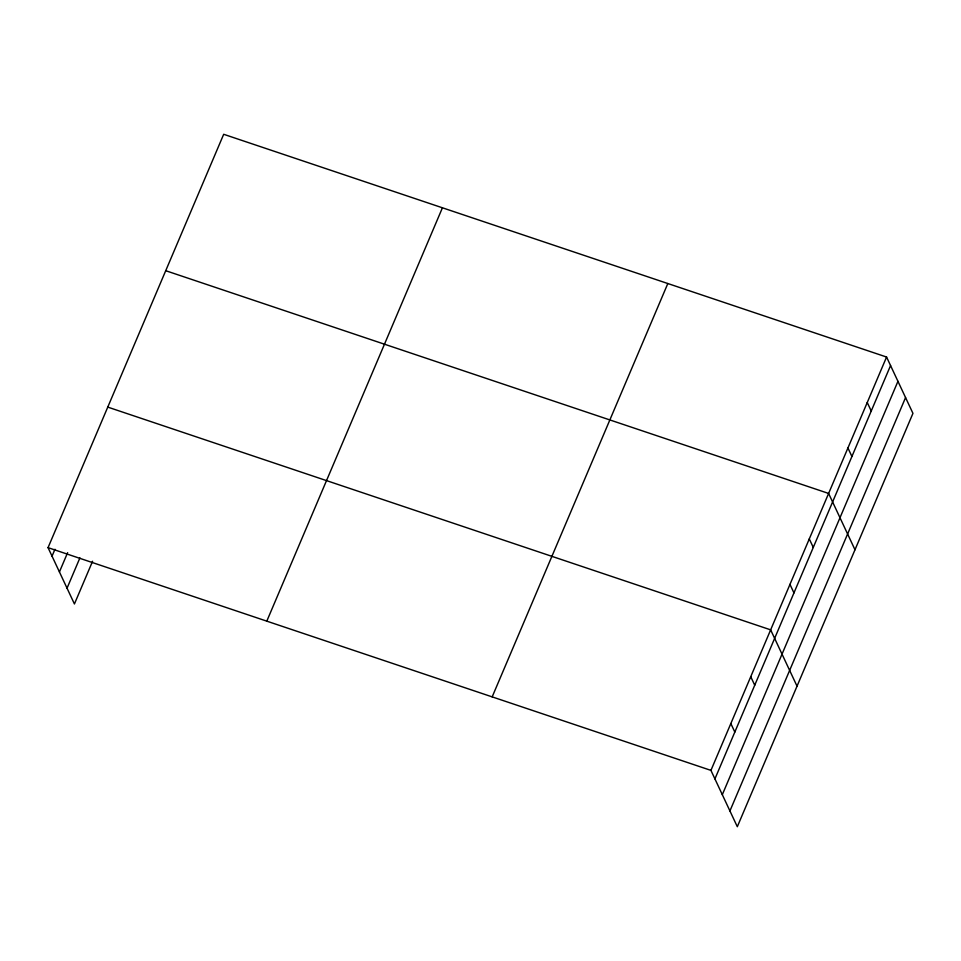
<?xml version="1.0" encoding="UTF-8"?>
<svg xmlns="http://www.w3.org/2000/svg" width="961" height="961" viewBox="0 0 961 961"><rect width="100%" height="100%" fill="white"/><g stroke="black" fill="none" stroke-linecap="round" stroke-linejoin="round"><path stroke-width="1.44" d="M48.05 547.65L223.685 134.288L886.571 357.036L912.95 413.35L737.315 826.712L710.936 770.386L48.05 547.65L74.429 603.964L92.58 561.248M52.038 556.167L54.969 549.272M59.426 571.939L67.63 552.647M67.042 588.192L79.919 557.873M266.798 621.154L442.432 207.792M492.176 696.881L667.823 283.531M710.936 770.386L886.571 357.036M714.924 778.903L890.559 365.552M722.312 794.687L897.946 381.325M729.928 810.94L905.562 397.578M165.724 270.702L828.61 493.437L854.99 549.764M107.764 407.104L770.65 629.851L797.029 686.166M867.242 402.503L871.243 411.02M847.926 447.97L851.914 456.487M809.282 538.917L813.282 547.434M789.966 584.384L793.954 592.901M750.745 676.7L754.733 685.217M730.84 723.549L734.829 732.066"/></g></svg>
